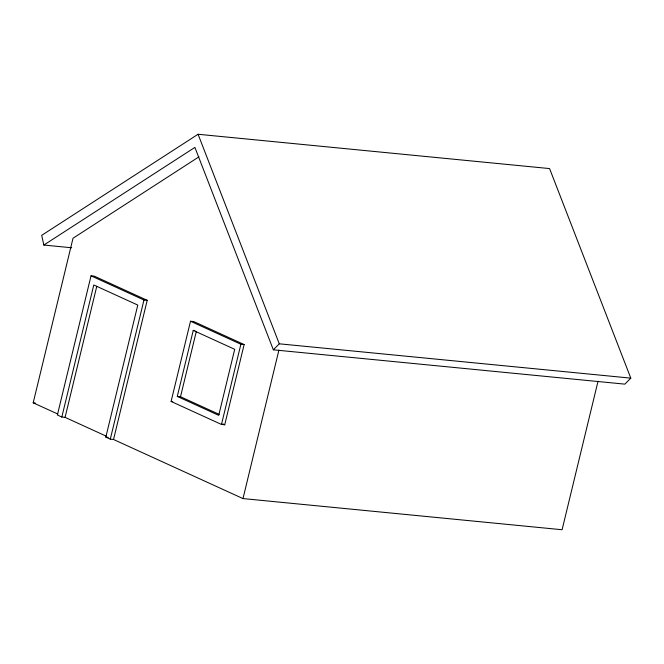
<?xml version="1.0" encoding="UTF-8"?>
<svg xmlns="http://www.w3.org/2000/svg" width="664" height="664" viewBox="0 0 664 664"><rect width="100%" height="100%" fill="white"/><g stroke="black" fill="none" stroke-linecap="round" stroke-linejoin="round"><path stroke-width="1" d="M57.868 414.07L33.2 402.816L73.015 238.243L198.926 156.845M598.032 381.227L562.101 529.739L242.991 498.581L113.536 439.485L147.2 300.311L94.28 276.149L91.034 275.834L57.37 415.008L61.827 417.042L65.072 417.365L106.257 436.165M61.827 417.042L93.782 284.981L137.78 305.067L105.825 437.128L110.29 439.17L113.536 439.485M65.072 417.365L96.778 286.308M110.29 439.17L143.963 299.995L91.034 275.834M171.105 401.454L190.51 321.243L193.747 321.559L244.128 344.558L224.722 424.769L221.477 424.454L171.105 401.454L172.723 401.612M193.257 330.39L234.699 349.314L218.73 415.349L177.28 396.425L193.257 330.39L194.876 330.547M219.145 414.369L180.517 396.74L196.253 331.709M221.477 424.454L240.883 344.243L190.51 321.243M242.991 498.581L278.921 350.069M43.841 245.049L194.892 147.4L273.344 349.82L279.287 343.811L630.8 378.131L549.576 168.581L198.071 134.261L41.691 235.346L43.841 245.049L71.67 247.763M630.8 378.131L624.857 384.141L273.344 349.82M143.963 299.995L147.2 300.311M240.883 344.243L244.128 344.558M177.28 396.425L180.517 396.74M33.2 402.816L35.258 403.015M105.825 437.128L108.257 437.369M222.855 423.914L224.722 424.769M198.071 134.261L279.287 343.811"/></g></svg>
